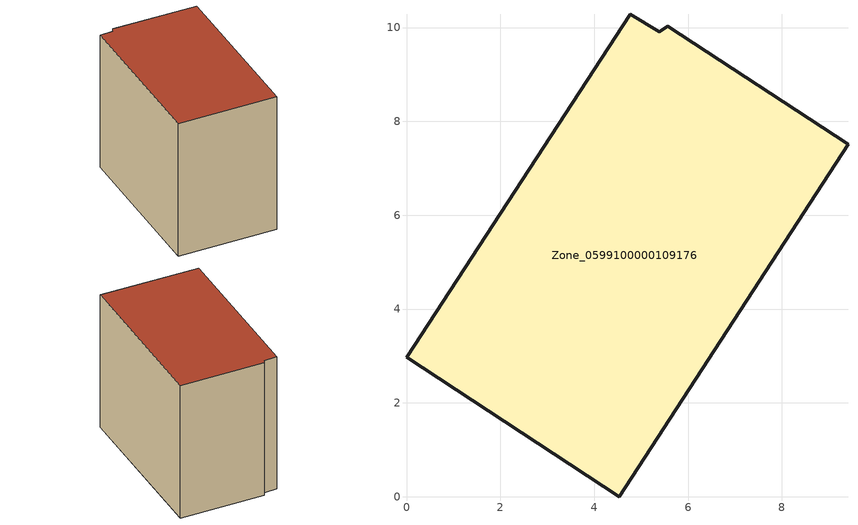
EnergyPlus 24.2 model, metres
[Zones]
Zone_0599100000109176
 floor ground (C_G): 4.77,10.28 5.39,9.91 5.57,10.03 9.41,7.51 4.53,0 0,2.97 z0
 wall outside (C_F): 4.53,0 9.41,7.51 5.57,10.03 5.39,9.91 4.77,10.28 0,2.97 4.53,0 z0:7.84
 roof outside (C_R): 5.39,9.91 4.77,10.28 0,2.97 4.53,0 9.41,7.51 5.57,10.03 z7.84
[BUILDING]
Pand.0599100000109176: North Axis=0; Terrain=City; Loads Convergence Tolerance Value=0.04; Temperature Convergence Tolerance Value=0.4; Solar Distribution=FullExterior; Maximum Number of Warmup Days=25; Minimum Number of Warmup Days=1
[Site:Location]
Rotterdam.The.Hague.AP_ZH_NLD Design_Conditions: Latitude=51.96; Longitude=4.45; Time Zone=1; Elevation=-4.5
[SITE:GROUNDTEMPERATURE:BUILDINGSURFACE]
18, 18, 18, 18, 18, 18, 18, 18, 18, 18, 18, 18
[MATERIAL] Thermal Absorptance=0.9; Solar Absorptance=0.7; Visible Absorptance=0.7
Name | Roughness | Thickness | Conductivity | Density | Specific Heat
G.TI.1975-1991 | MediumSmooth | 0.15 | 0.288461 | 540 | 1210
F.TI.1975-1991 | Rough | 0.3 | 0.230769 | 1920 | 840
R.TI.1975-1991 | MediumRough | 0.2 | 0.153846 | 1500 | 1000
[CONSTRUCTION]
C_G: G.TI.1975-1991
C_F: F.TI.1975-1991
C_R: R.TI.1975-1991
[ZONE]
Zone_0599100000109176: Type=1; Multiplier=1; Ceiling Height=Autocalculate; Volume=Autocalculate; Floor Area=autocalculate; Part of Total Floor Area=Yes
[ZONEINFILTRATION:DESIGNFLOWRATE]
Infil_Zone_0599100000109176: Zone or ZoneList or Space or SpaceList=Zone_0599100000109176; Schedule=AlwaysOn; Design Flow Rate Calculation Method=Flow/Area; Flow Rate per Floor Area=0.003; Constant Term Coefficient=1; Temperature Term Coefficient=0; Velocity Term Coefficient=0; Velocity Squared Term Coefficient=0
[HVACTEMPLATE:ZONE:IDEALLOADSAIRSYSTEM]
Zone_0599100000109176: Maximum Heating Supply Air Temperature=50; Minimum Cooling Supply Air Temperature=13; Maximum Heating Supply Air Humidity Ratio=0.0156; Minimum Cooling Supply Air Humidity Ratio=0.0077; Heating Limit=NoLimit; Cooling Limit=NoLimit; Dehumidification Control Type=ConstantSensibleHeatRatio; Cooling Sensible Heat Ratio=0.7; Dehumidification Setpoint=60; Humidification Control Type=None; Humidification Setpoint=30; Outdoor Air Method=None; Outdoor Air Flow Rate per Person=0.00944; Outdoor Air Flow Rate per Zone Floor Area=0; Outdoor Air Flow Rate per Zone=0; Demand Controlled Ventilation Type=None; Outdoor Air Economizer Type=NoEconomizer; Heat Recovery Type=None; Sensible Heat Recovery Effectiveness=0.7; Latent Heat Recovery Effectiveness=0.65
[ZONECONTROL:THERMOSTAT]
ThermostatControl_Zone_0599100000109176: Zone or ZoneList=Zone_0599100000109176; Control Type Schedule=DualSetpointControlType; Control 1=Thermostat_Zone_0599100000109176; Temperature Difference Between Cutout And Setpoint=0
[THERMOSTATSETPOINT:DUALSETPOINT]
Thermostat_Zone_0599100000109176: Heating Setpoint Temperature Schedule=HeatingSetpoint_Zone_0599100000109176; Cooling Setpoint Temperature Schedule=CoolingSetpoint_Zone_0599100000109176
[SCHEDULE:COMPACT]
HeatingSetpoint_Zone_0599100000109176: Through: 12/31, For: AllDays, Until: 24:00, 21
CoolingSetpoint_Zone_0599100000109176: Through: 12/31, For: AllDays, Until: 24:00, 24
DualSetpointControlType: Through: 12/31, For: AllDays, Until: 24:00, 4
AlwaysOn: Through: 12/31, For: AllDays, Until: 24:00, 1
